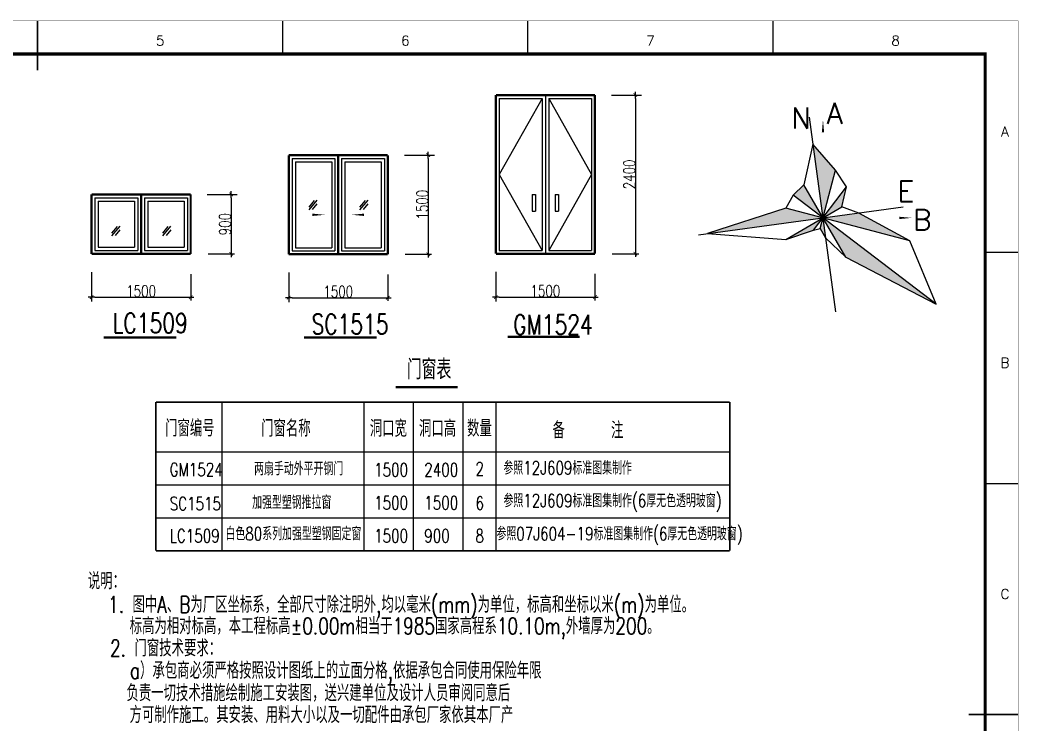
# Model space of a CAD drawing. Extents: x 38792 to 68517, y 3084 to 24109.
# Drawn here: x 53388 to 68517, y 13454 to 24109 of the extents above; entities that cross this region are included whole.
import ezdxf
from ezdxf.enums import TextEntityAlignment as Align

# ---------------------------------------------------------------- set-up
doc = ezdxf.new("R2010")
doc.units = 0
doc.header["$LTSCALE"] = 300
doc.header["$MEASUREMENT"] = 0
doc.header["$PDMODE"] = 34
doc.header["$PDSIZE"] = 3
doc.layers.get('0').update_dxf_attribs({"color": 8, "linetype": 'CONTINUOUS'})
doc.layers.get('DEFPOINTS').update_dxf_attribs({"color": 8, "linetype": 'CONTINUOUS'})
for name, color, linetype in [('CON2', 8, 'CONTINUOUS'), ('PUB_TEXT', 8, 'CONTINUOUS'), ('TEXT', 8, 'CONTINUOUS'), ('图框', 8, 'CONTINUOUS'), ('实线层', 8, 'CONTINUOUS'), ('说明文字', 8, 'CONTINUOUS')]:
    doc.layers.add(name, color=color, linetype=linetype)
doc.styles.add('_SIMPLEX', font='geditxt.shx', dxfattribs={"width": 0.8, "bigfont": 'hztxt1.shx'})
doc.styles.add('HZ1', font='geditxt.shx', dxfattribs={"width": 0.75, "bigfont": 'hztxt1.shx'})
doc.styles.add('hz2', font='geditxt.shx', dxfattribs={"width": 0.72, "bigfont": 'hztxt1.shx'})
doc.styles.add('Hztxt', font='geditxt.shx', dxfattribs={"width": 0.7, "height": 5, "bigfont": 'hztxt1.shx'})
doc.styles.get("Standard").update_dxf_attribs({"font": 'geditxt.shx'})
doc.styles.add('TK', font='geditxt.shx', dxfattribs={"width": 0.75, "bigfont": 'hztxt1.shx'})
doc.styles.add('TSSD_Rein', font='geditxt.shx', dxfattribs={"width": 0.7, "bigfont": 'hztxt1.shx'})
doc.styles.add('黑体', font='geditxt.shx', dxfattribs={"bigfont": 'hztxt1.shx'})
doc.dimstyles.get("Standard").update_dxf_attribs({"dimtxt": 0.18, "dimasz": 0.18, "dimexe": 0.18, "dimexo": 0.0625, "dimgap": 0.09, "dimtad": 0, "dimtih": 1, "dimtoh": 1, "dimdec": 4, "dimzin": 0, "dimdsep": 46, "dimtxsty": 'Standard', "dimcen": 0.09, "dimadec": 0, "dimazin": 0, "dimtfac": 1, "dimtdec": 4, "dimtofl": 0, "dimtmove": 0, "dimatfit": 3, "dimfxl": 0, "dimtolj": 1, "dimtzin": 0, "dimarcsym": 0})

# ---------------------------------------------------------------- blocks, each defined once
blk = doc.blocks.new('SGTICK')
blk.add_line((-1, 0), (1, 0))
at = {"const_width": 0.25}
blk.add_lwpolyline([(-0.53, -0.53), (0.53, 0.53)], dxfattribs=at)
blk = doc.blocks.new('*D49')
at = {"layer": 'CON2', "color": 0, "lineweight": -2, "transparency": 16777216}
for p, q in [((58958, 20256), (58958, 19856)), ((57508, 19906), (58908, 19906))]:
    blk.add_line(p, q, dxfattribs=at)
at = {"layer": 'DEFPOINTS', "color": 0, "transparency": 16777216}
for p in [(57458, 20406), (58958, 20406), (58958, 19906)]:
    blk.add_point(p, dxfattribs=at)
at = {"layer": 'CON2', "color": 0, "lineweight": -2, "transparency": 16777216, "xscale": 50, "yscale": 50, "zscale": 50, "rotation": 180}
blk.add_blockref('SGTICK', (57458, 19906), dxfattribs=at)
at = {"layer": 'CON2', "color": 0, "lineweight": -2, "transparency": 16777216, "xscale": 50, "yscale": 50, "zscale": 50}
blk.add_blockref('SGTICK', (58958, 19906), dxfattribs=at)
at = {"layer": 'CON2', "color": 0, "transparency": 16777216, "insert": (58208, 19998), "char_height": 175, "attachment_point": 5, "style": 'HZ1'}
blk.add_mtext('\\A1;1500', dxfattribs=at)
blk = doc.blocks.new('*D50')
at = {"layer": 'CON2', "color": 0, "lineweight": -2, "transparency": 16777216}
for p, q in [((59572, 22013), (59572, 20613)), ((59222, 20563), (59622, 20563))]:
    blk.add_line(p, q, dxfattribs=at)
at = {"layer": 'DEFPOINTS', "color": 0, "transparency": 16777216}
for p in [(59072, 22063), (59072, 20563), (59572, 20563)]:
    blk.add_point(p, dxfattribs=at)
at = {"layer": 'CON2', "color": 0, "lineweight": -2, "transparency": 16777216, "xscale": 50, "yscale": 50, "zscale": 50}
for p, rotation in [((59572, 22063), 90), ((59572, 20563), 270)]:
    blk.add_blockref('SGTICK', p, dxfattribs=dict(at, rotation=rotation))
at = {"layer": 'CON2', "color": 0, "transparency": 16777216, "insert": (59480, 21313), "char_height": 175, "attachment_point": 5, "rotation": 90, "style": 'HZ1'}
blk.add_mtext('\\A1;1500', dxfattribs=at)
blk = doc.blocks.new('*D51')
at = {"layer": 'CON2', "color": 0, "lineweight": -2, "transparency": 16777216}
for p, q in [((56586, 21419), (56586, 20619)), ((56236, 20569), (56636, 20569))]:
    blk.add_line(p, q, dxfattribs=at)
at = {"layer": 'DEFPOINTS', "color": 0, "transparency": 16777216}
for p in [(56086, 21469), (56086, 20569), (56586, 20569)]:
    blk.add_point(p, dxfattribs=at)
at = {"layer": 'CON2', "color": 0, "lineweight": -2, "transparency": 16777216, "xscale": 50, "yscale": 50, "zscale": 50}
for p, rotation in [((56586, 21469), 90), ((56586, 20569), 270)]:
    blk.add_blockref('SGTICK', p, dxfattribs=dict(at, rotation=rotation))
at = {"layer": 'CON2', "color": 0, "transparency": 16777216, "insert": (56494, 21019), "char_height": 175, "attachment_point": 5, "rotation": 90, "style": 'HZ1'}
blk.add_mtext('\\A1;900', dxfattribs=at)
blk = doc.blocks.new('*D52')
at = {"layer": 'CON2', "color": 0, "lineweight": -2, "transparency": 16777216}
for p, q in [((55973, 20262), (55973, 19862)), ((54523, 19912), (55923, 19912))]:
    blk.add_line(p, q, dxfattribs=at)
at = {"layer": 'DEFPOINTS', "color": 0, "transparency": 16777216}
for p in [(54473, 20412), (55973, 20412), (55973, 19912)]:
    blk.add_point(p, dxfattribs=at)
at = {"layer": 'CON2', "color": 0, "lineweight": -2, "transparency": 16777216, "xscale": 50, "yscale": 50, "zscale": 50, "rotation": 180}
blk.add_blockref('SGTICK', (54473, 19912), dxfattribs=at)
at = {"layer": 'CON2', "color": 0, "lineweight": -2, "transparency": 16777216, "xscale": 50, "yscale": 50, "zscale": 50}
blk.add_blockref('SGTICK', (55973, 19912), dxfattribs=at)
at = {"layer": 'CON2', "color": 0, "transparency": 16777216, "insert": (55223, 20004), "char_height": 175, "attachment_point": 5, "style": 'HZ1'}
blk.add_mtext('\\A1;1500', dxfattribs=at)
blk = doc.blocks.new('*D53')
at = {"layer": 'CON2', "color": 0, "lineweight": -2, "transparency": 16777216}
for p, q in [((62095, 20265), (62095, 19865)), ((60645, 19915), (62045, 19915))]:
    blk.add_line(p, q, dxfattribs=at)
at = {"layer": 'DEFPOINTS', "color": 0, "transparency": 16777216}
for p in [(60595, 20415), (62095, 20415), (62095, 19915)]:
    blk.add_point(p, dxfattribs=at)
at = {"layer": 'CON2', "color": 0, "lineweight": -2, "transparency": 16777216, "xscale": 50, "yscale": 50, "zscale": 50, "rotation": 180}
blk.add_blockref('SGTICK', (60595, 19915), dxfattribs=at)
at = {"layer": 'CON2', "color": 0, "lineweight": -2, "transparency": 16777216, "xscale": 50, "yscale": 50, "zscale": 50}
blk.add_blockref('SGTICK', (62095, 19915), dxfattribs=at)
at = {"layer": 'CON2', "color": 0, "transparency": 16777216, "insert": (61345, 20007), "char_height": 175, "attachment_point": 5, "style": 'HZ1'}
blk.add_mtext('\\A1;1500', dxfattribs=at)
blk = doc.blocks.new('*D54')
at = {"layer": 'CON2', "color": 0, "lineweight": -2, "transparency": 16777216}
for p, q in [((62708, 22922), (62708, 20622)), ((62358, 20572), (62758, 20572))]:
    blk.add_line(p, q, dxfattribs=at)
at = {"layer": 'DEFPOINTS', "color": 0, "transparency": 16777216}
for p in [(62208, 22972), (62208, 20572), (62708, 20572)]:
    blk.add_point(p, dxfattribs=at)
at = {"layer": 'CON2', "color": 0, "lineweight": -2, "transparency": 16777216, "xscale": 50, "yscale": 50, "zscale": 50}
for p, rotation in [((62708, 22972), 90), ((62708, 20572), 270)]:
    blk.add_blockref('SGTICK', p, dxfattribs=dict(at, rotation=rotation))
at = {"layer": 'CON2', "color": 0, "transparency": 16777216, "insert": (62616, 21772), "char_height": 175, "attachment_point": 5, "rotation": 90, "style": 'HZ1'}
blk.add_mtext('\\A1;2400', dxfattribs=at)
blk = doc.blocks.new('GEDI_WK_A2')
at = {"color": 3}
for p, q in [((297, 410), (297, 420)), ((371.25, 410), (371.25, 420)), ((445.5, 410), (445.5, 420)), ((519.75, 410), (519.75, 420)), ((584, 350), (594, 350)), ((584, 280), (594, 280)), ((584, 210), (594, 210))]:
    blk.add_line(p, q, dxfattribs=at)
for points, const_width in [([(0, 0), (594, 0), (594, 420), (0, 420)], 0.1), ([(25, 10), (584, 10), (584, 410), (25, 410)], 1)]:
    blk.add_lwpolyline(points, close=True, dxfattribs=dict(at, const_width=const_width))
at = {"color": 3, "const_width": 0.5}
for points in [[(297, 405), (297, 420)], [(579, 210), (594, 210)]]:
    blk.add_lwpolyline(points, dxfattribs=at)
at = {"color": 3}
for s, p in [('5', (334.12, 414)), ('6', (408.38, 414)), ('7', (482.62, 414)), ('8', (556.88, 414))]:
    blk.add_text(s, height=3, dxfattribs=at).set_placement(p, align=Align.MIDDLE)
for s, p in [('A', (590, 385)), ('B', (590, 315)), ('C', (590, 245))]:
    blk.add_text(s, height=3, dxfattribs=at).set_placement(p, align=Align.CENTER)
blk = doc.blocks.new('CEEC_TK_A2')
blk.add_blockref('GEDI_WK_A2', (0, 0))
at = {"style": 'TK', "width": 0.85}
for tag, height, p in [('PROJECTNAME', 4.75, (529, 44)), ('PHASE', 4, (571, 44)), ('DRAWINGNAME', 4.75, (539, 31))]:
    blk.add_attdef(tag, text='', height=height, dxfattribs=at).set_placement(p, align=Align.MIDDLE_CENTER)
for tag, p, height in [('APPROVE', (416, 32.75), 3.5), ('DESIGN', (461, 32.75), 3.5), ('REVIEW1', (416, 25.75), 3.5), ('DRAW', (461, 25.75), 3.5), ('REVIEW2', (416, 18.75), 3.5), ('PROPORTION', (461, 18.75), 3.5), ('DRAWINGNUMBER', (511, 18.5), 4), ('CHECK', (416, 11.75), 3.5), ('DATE', (461, 11.75), 3.5), ('VERSION', (577, 11.75), 3.5)]:
    blk.add_attdef(tag, p, '', height=height, dxfattribs=at)

msp = doc.modelspace()

# ---------------------------------------------------------------- hatches: boundary and pattern name
at = {"layer": '说明文字'}
h = msp.add_hatch(color=256, dxfattribs=at)
h.paths.add_polyline_path([(65548.60021, 21113.61969), (65895.32383, 20518.19487), (67260.69775, 19809.95523)])
h.paths.add_polyline_path([(66092.02084, 21187.21666), (65548.60021, 21113.61969), (66866.20019, 20765.80964)])
h.paths.add_polyline_path([(65904.87752, 21581.51732), (65548.60021, 21113.61969), (65833.89515, 21279.75064)])
h.paths.add_polyline_path([(65738.80238, 21834.15772), (65397.29425, 22230.82291), (65548.60021, 21113.61969)])
h.paths.add_polyline_path([(65258.43756, 21611.91294), (65094.87861, 21459.10276), (65548.60021, 21113.61969)])
h.paths.add_polyline_path([(64983.77597, 21262.71771), (63799.66027, 20876.75586), (65548.60021, 21113.61969)])
h.paths.add_polyline_path([(65548.60021, 21113.61969), (64987.20843, 20786.71395), (65405.54967, 20925.75196)])
h.paths.add_polyline_path([(65548.60021, 21113.61969), (65505.56861, 20950.60415), (65589.17388, 20814.03445)])
h = msp.add_hatch(color=256, dxfattribs=at)
h.paths.add_polyline_path([(65548.60021, 21113.61969), (65895.32383, 20518.19487), (67260.69775, 19809.95523)])
h.paths.add_polyline_path([(66092.02084, 21187.21666), (65548.60021, 21113.61969), (66866.20019, 20765.80964)])
h.paths.add_polyline_path([(65904.87752, 21581.51732), (65548.60021, 21113.61969), (65833.89515, 21279.75064)])
h.paths.add_polyline_path([(65738.80238, 21834.15772), (65397.29425, 22230.82291), (65548.60021, 21113.61969)])
h.paths.add_polyline_path([(65258.43756, 21611.91294), (65094.87861, 21459.10276), (65548.60021, 21113.61969)])
h.paths.add_polyline_path([(64983.77597, 21262.71771), (63799.66027, 20876.75586), (65548.60021, 21113.61969)])
h.paths.add_polyline_path([(65548.60021, 21113.61969), (64987.20843, 20786.71395), (65405.54967, 20925.75196)])
h.paths.add_polyline_path([(65548.60021, 21113.61969), (65505.56861, 20950.60415), (65589.17388, 20814.03445)])

# ---------------------------------------------------------------- linework, layer by layer
at = {"layer": 'CON2', "color": 0}
for p, q in [((62345.73197, 22971.54958), (62799.76992, 22971.54958)), ((59209.30798, 22062.68154), (59663.34593, 22062.68154)), ((56223.84532, 21468.75854), (56677.88327, 21468.75854)), ((54472.78259, 20292.65187), (54472.78259, 19846.31493)), ((57458.24525, 20286.57487), (57458.24525, 19840.23793)), ((60594.66923, 20295.44291), (60594.66923, 19849.10597)), ((56445.4559, 18325.082), (56445.4559, 16075.082)), ((58593.95101, 18325.082), (58593.95101, 16075.082)), ((59343.95101, 18325.082), (59343.95101, 16075.082)), ((60093.95101, 18325.082), (60093.95101, 16075.082)), ((60593.95101, 18325.082), (60593.95101, 16075.082)), ((55445.4559, 17575.082), (64137.33832, 17575.082)), ((55445.4559, 17075.082), (64137.33832, 17075.082)), ((55445.4559, 16575.082), (64137.33832, 16575.082))]:
    msp.add_line(p, q, dxfattribs=at)
for points in [[(65548.60021, 22409.1432, 35, 0, 0), (65548.60021, 22599.71191, 0, 0, 0), (65548.60021, 21252.81346, 0, 0, 0)], [(57816.79696, 21160.31776, 35, 0, 0), (58007.36566, 21160.31776, 0, 0, 0), (57614.56067, 21160.31776, 0, 0, 0)], [(58599.69354, 21160.31776, 35, 0, 0), (58409.12484, 21160.31776, 0, 0, 0), (58801.92983, 21160.31776, 0, 0, 0)], [(66704.92995, 21113.61969, 35, 0, 0), (66895.49866, 21113.61969, 0, 0, 0), (65548.60021, 21113.61969, 0, 0, 0)]]:
    msp.add_lwpolyline(points, format="xyseb", dxfattribs=at)
for points, const_width in [([(54653.58276, 19302.63639), (55754.88345, 19302.63639)], 35), ([(57688.48287, 19301.66709), (58789.78356, 19301.66709)], 35), ([(60772.35232, 19313.97271), (61862.63453, 19313.97271)], 35), ([(59077.46313, 18551.43855), (60017.04303, 18551.43855)], 35), ([(55445.4559, 18325.082), (55445.4559, 16075.082)], 25), ([(55445.4559, 18325.082), (64137.33832, 18325.082)], 25), ([(64137.33832, 18325.082), (64137.33832, 16075.082)], 25), ([(55445.4559, 16075.082), (64137.33832, 16075.082)], 25)]:
    msp.add_lwpolyline(points, dxfattribs=dict(at, const_width=const_width))
at = {"layer": '图框'}
for p, q in [((65741.39758, 19690.05483), (65342.35075, 22636.51123)), ((65505.56861, 20950.60415), (65738.80238, 21834.15772)), ((65505.56861, 20950.60415), (65738.80238, 21834.15772)), ((65895.32383, 20518.19487), (65258.43756, 21611.91294)), ((65895.32383, 20518.19487), (65258.43756, 21611.91294)), ((65405.54967, 20925.75196), (65904.87752, 21581.51732)), ((65405.54967, 20925.75196), (65904.87752, 21581.51732)), ((67260.69775, 19809.95523), (65094.87861, 21459.10276)), ((67260.69775, 19809.95523), (65094.87861, 21459.10276)), ((63662.24354, 20858.14513), (66765.05036, 21278.36693)), ((63662.24354, 20858.14513), (66765.05036, 21278.36693)), ((66866.20019, 20765.80964), (64983.77597, 21262.71771)), ((66866.20019, 20765.80964), (64983.77597, 21262.71771)), ((64987.20843, 20786.71395), (65833.89515, 21279.75064)), ((64987.20843, 20786.71395), (65833.89515, 21279.75064))]:
    msp.add_line(p, q, dxfattribs=at)
msp.add_lwpolyline([(65397.29425, 22230.82291), (65258.43756, 21611.91294), (65094.87861, 21459.10276), (64983.77597, 21262.71771), (63799.66027, 20876.75586), (64987.20843, 20786.71395), (65405.54967, 20925.75196), (65505.56861, 20950.60415), (65589.17388, 20814.03445), (65895.32383, 20518.19487), (67260.69775, 19809.95523), (66866.20019, 20765.80964), (66092.02084, 21187.21666), (65833.89515, 21279.75064), (65904.87752, 21581.51732), (65738.80238, 21834.15772)], close=True, dxfattribs=at)
msp.add_lwpolyline([(65397.29425, 22230.82291), (65258.43756, 21611.91294), (65094.87861, 21459.10276), (64983.77597, 21262.71771), (63799.66027, 20876.75586), (64987.20843, 20786.71395), (65405.54967, 20925.75196), (65505.56861, 20950.60415), (65589.17388, 20814.03445), (65895.32383, 20518.19487), (67260.69775, 19809.95523), (66866.20019, 20765.80964), (66092.02084, 21187.21666), (65833.89515, 21279.75064), (65904.87752, 21581.51732), (65738.80238, 21834.15772)], close=True, dxfattribs=at)
at = {"layer": '实线层', "color": 2, "linetype": 'ByBlock'}
for p, q in [((60644.66923, 22921.54958), (60644.66923, 20621.54958)), ((60644.66923, 22921.54958), (61294.66923, 22921.54958)), ((61294.66923, 22921.54958), (60644.66923, 21771.54958)), ((61294.66923, 22921.54958), (61294.66923, 20621.54958)), ((61344.66923, 22971.54958), (61344.66923, 20571.54958)), ((61394.66923, 22921.54958), (62044.66923, 22921.54958)), ((61394.66923, 22921.54958), (61394.66923, 20621.54958)), ((61394.66923, 22921.54958), (62044.66923, 21771.54958)), ((62044.66923, 22921.54958), (62044.66923, 20621.54958)), ((57508.24525, 22012.68154), (57508.24525, 20612.68154)), ((57508.24525, 22012.68154), (58158.24525, 22012.68154)), ((57558.24525, 21962.68154), (57558.24525, 20662.68154)), ((57558.24525, 21962.68154), (58108.24525, 21962.68154)), ((58108.24525, 21962.68154), (58108.24525, 20662.68154)), ((58158.24525, 22012.68154), (58158.24525, 20612.68154)), ((58258.24525, 22012.68154), (58258.24525, 20612.68154)), ((58258.24525, 22012.68154), (58908.24525, 22012.68154)), ((58308.24525, 21962.68154), (58308.24525, 20662.68154)), ((58308.24525, 21962.68154), (58858.24525, 21962.68154)), ((58858.24525, 21962.68154), (58858.24525, 20662.68154)), ((58908.24525, 22012.68154), (58908.24525, 20612.68154)), ((60644.66923, 21771.54958), (61294.66923, 20621.54958)), ((62044.66923, 21771.54958), (61394.66923, 20621.54958)), ((54522.78259, 21418.75854), (54522.78259, 20618.75854)), ((54522.78259, 21418.75854), (55172.78259, 21418.75854)), ((54572.78259, 21368.75854), (54572.78259, 20668.75854)), ((54572.78259, 21368.75854), (55122.78259, 21368.75854)), ((55122.78259, 21368.75854), (55122.78259, 20668.75854)), ((55172.78259, 21418.75854), (55172.78259, 20618.75854)), ((55272.78259, 21418.75854), (55272.78259, 20618.75854)), ((55272.78259, 21418.75854), (55922.78259, 21418.75854)), ((55322.78259, 21368.75854), (55322.78259, 20668.75854)), ((55322.78259, 21368.75854), (55872.78259, 21368.75854)), ((55872.78259, 21368.75854), (55872.78259, 20668.75854)), ((55922.78259, 21418.75854), (55922.78259, 20618.75854)), ((57844.00523, 21375.80509, -28.48024), (57761.04987, 21275.74383, -28.48024)), ((57884.93846, 21381.87786, -36.75667), (57761.78623, 21233.33088, -36.75667)), ((58614.00523, 21375.80509, -28.48024), (58531.04987, 21275.74383, -28.48024)), ((58654.93846, 21381.87786, -36.75667), (58531.78623, 21233.33088, -36.75667)), ((61144.66923, 21467.54958), (61144.66923, 21217.54958)), ((61144.66923, 21467.54958), (61194.66923, 21467.54958)), ((61194.66923, 21467.54958), (61194.66923, 21217.54958)), ((61494.66923, 21467.54958), (61494.66923, 21217.54958)), ((61494.66923, 21467.54958), (61544.66923, 21467.54958)), ((61544.66923, 21467.54958), (61544.66923, 21217.54958)), ((57885.61173, 21327.10033, -28.48024), (57815.28741, 21242.2747, -28.48024)), ((58655.61173, 21327.10033, -28.48024), (58585.28741, 21242.2747, -28.48024)), ((61144.66923, 21217.54958), (61194.66923, 21217.54958)), ((61494.66923, 21217.54958), (61544.66923, 21217.54958)), ((54858.54256, 20982.46329, -28.48024), (54775.58721, 20882.40204, -28.48024)), ((54899.4758, 20988.53606, -36.75667), (54776.32357, 20839.98908, -36.75667)), ((54900.14907, 20933.75854, -28.48024), (54829.82475, 20848.93291, -28.48024)), ((55628.54256, 20982.46329, -28.48024), (55545.58721, 20882.40204, -28.48024)), ((55669.4758, 20988.53606, -36.75667), (55546.32357, 20839.98908, -36.75667)), ((55670.14907, 20933.75854, -28.48024), (55599.82475, 20848.93291, -28.48024)), ((54522.78259, 20618.75854), (55172.78259, 20618.75854)), ((54572.78259, 20668.75854), (55122.78259, 20668.75854)), ((55272.78259, 20618.75854), (55922.78259, 20618.75854)), ((55322.78259, 20668.75854), (55872.78259, 20668.75854)), ((57508.24525, 20612.68154), (58158.24525, 20612.68154)), ((57558.24525, 20662.68154), (58108.24525, 20662.68154)), ((58258.24525, 20612.68154), (58908.24525, 20612.68154)), ((58308.24525, 20662.68154), (58858.24525, 20662.68154)), ((60644.66923, 20621.54958), (61294.66923, 20621.54958)), ((61394.66923, 20621.54958), (62044.66923, 20621.54958))]:
    msp.add_line(p, q, dxfattribs=at)
at = {"layer": '实线层', "color": 2, "linetype": 'ByBlock', "const_width": 35}
for points in [[(60594.66923, 22971.54958), (60594.66923, 20571.54958)], [(60594.66923, 22971.54958), (62094.66923, 22971.54958)], [(62094.66923, 22971.54958), (62094.66923, 20571.54958)], [(57458.24525, 22062.68154), (57458.24525, 20562.68154)], [(57458.24525, 22062.68154), (58958.24525, 22062.68154)], [(58208.24525, 22062.68154), (58208.24525, 20562.68154)], [(58958.24525, 22062.68154), (58958.24525, 20562.68154)], [(54472.78259, 21468.75854), (54472.78259, 20568.75854)], [(54472.78259, 21468.75854), (55972.78259, 21468.75854)], [(55222.78259, 21468.75854), (55222.78259, 20568.75854)], [(55972.78259, 21468.75854), (55972.78259, 20568.75854)], [(54472.78259, 20568.75854), (55972.78259, 20568.75854)], [(57458.24525, 20562.68154), (58958.24525, 20562.68154)], [(60594.66923, 20571.54958), (62094.66923, 20571.54958)]]:
    msp.add_lwpolyline(points, dxfattribs=at)
at = {"layer": '说明文字'}
msp.add_line((65741.39758, 19690.05483), (65342.35075, 22636.51123), dxfattribs=at)

# ---------------------------------------------------------------- block references
at = {"layer": 'CON2', "color": 0, "xscale": 50, "yscale": 50, "zscale": 50}
msp.add_blockref('CEEC_TK_A2', (38804.95372, 3096.08957), dxfattribs=at)

# ---------------------------------------------------------------- texts
at = {"layer": 'PUB_TEXT', "width": 0.75}
for s, height, style, p in [('门窗编号', 250, 'Hztxt', (55585.70256, 17804.66568)), ('门窗名称', 250, 'Hztxt', (57040.0198, 17802.81897)), ('洞口宽', 250, 'Hztxt', (58686.57802, 17801.09547)), ('洞口高', 250, 'Hztxt', (59430.79669, 17801.09547)), ('数量', 250, 'Hztxt', (60158.595, 17802.81897)), ('备     注', 250, 'Hztxt', (61452.131, 17774.82508)), ('GM1524', 200, '_SIMPLEX', (55654.59197, 17203.47317)), ('两扇手动外平开钢门', 200, '_SIMPLEX', (56933.62782, 17217.36496)), ('1500', 200, '_SIMPLEX', (58751.3356, 17201.88858)), ('2400', 200, '_SIMPLEX', (59510.54032, 17201.88858)), ('2', 200, '_SIMPLEX', (60286.21322, 17216.10242)), ('参照12J609标准图集制作', 200, '_SIMPLEX', (60708.79573, 17229.15994)), ('参照12J609标准图集制作(6厚无色透明玻窗)', 200, '_SIMPLEX', (60709.65196, 16733.93175)), ('SC1515', 200, '_SIMPLEX', (55654.59197, 16688.79111)), ('加强型塑钢推拉窗', 200, '_SIMPLEX', (56903.97201, 16708.25647)), ('1500', 200, '_SIMPLEX', (58751.3356, 16701.88858)), ('1500', 200, '_SIMPLEX', (59510.54032, 16701.88858)), ('6', 200, '_SIMPLEX', (60286.21322, 16697.33786)), ('LC1509', 200, '_SIMPLEX', (55654.59197, 16202.70247)), ('白色80系列加强型塑钢固定窗', 200, '_SIMPLEX', (56499.97014, 16233.91824)), ('1500', 200, '_SIMPLEX', (58751.3356, 16201.88858)), ('900', 200, '_SIMPLEX', (59510.54032, 16201.88858)), ('8', 200, '_SIMPLEX', (60286.21322, 16201.88858)), ('参照07J604-19标准图集制作(6厚无色透明玻窗)', 200, '_SIMPLEX', (60604.16793, 16233.82335))]:
    msp.add_text(s, height=height, dxfattribs=dict(at, style=style)).set_placement(p)
at = {"layer": 'TEXT', "ltscale": 99, "style": 'TSSD_Rein', "width": 0.75}
for s, p in [('说明：', (54415.28463, 15493.144)), ('    2. 门窗技术要求：', (54193.12429, 14477.13767)), ('      a）承包商必须严格按照设计图纸上的立面分格,依据承包合同使用保险年限', (54215.33923, 14137.98349)), ('负责一切技术措施绘制施工安装图，送兴建单位及设计人员审阅同意后', (55000.37533, 13798.27091)), ('   方可制作施工。其安装、用料大小以及一切配件由承包厂家依其本厂产', (54627.61878, 13467.23225))]:
    msp.add_text(s, height=250, dxfattribs=at).set_placement(p)
for s, p in [('1. 图中A、B为厂区坐标系，全部尺寸除注明外,均以毫米(mm)为单位，标高和坐标以米(m)为单位。', (54722.84165, 15261.62186)), ('标高为相对标高，本工程标高%%P0.00m相当于1985国家高程系10.10m,外墙厚为200。', (55049.42372, 14936.84097))]:
    msp.add_text(s, height=250, dxfattribs=at).set_placement(p, align=Align.MIDDLE_LEFT)
at = {"layer": '图框', "style": '黑体'}
for s, p in [('A', (65603.87911, 22539.19857)), ('N', (65066.09568, 22466.8766)), ('E', (66673.21063, 21359.98583)), ('B', (66909.55153, 20927.69701))]:
    msp.add_text(s, height=315, dxfattribs=at).set_placement(p)
at = {"layer": '说明文字', "style": 'hz2', "width": 0.75}
for s, p in [('LC1509', (54790.43449, 19371.47398)), ('SC1515', (57802.92648, 19355.42806)), ('GM1524  ', (60856.62276, 19347.94585)), ('门窗表', (59246.30964, 18669.9509))]:
    msp.add_text(s, height=300, dxfattribs=at).set_placement(p)

# ---------------------------------------------------------------- dimensions: what is measured, and where the dimension line sits
at = {"layer": 'CON2', "color": 0}
for base, p1, p2, picture, middle in [((62707.95446, 20571.54958), (62207.95446, 22971.54958), (62207.95446, 20571.54958), '*D54', (62615.95446, 21771.54958)), ((59571.53048, 20562.68154), (59071.53048, 22062.68154), (59071.53048, 20562.68154), '*D50', (59479.53048, 21312.68154)), ((56586.06782, 20568.75854), (56086.06782, 21468.75854), (56086.06782, 20568.75854), '*D51', (56494.06782, 21018.75854))]:
    dim = msp.add_linear_dim(base=base, p1=p1, p2=p2, angle=90, dimstyle='Standard', override={"dimscale": 50, "dimtxt": 3.5, "dimasz": 1, "dimexe": 1, "dimexo": 3, "dimtad": 1, "dimtih": 0, "dimtoh": 0, "dimzin": 8, "dimtxsty": 'HZ1', "dimblk": 'SGTICK', "dimblk1": 'SGTICK', "dimblk2": 'SGTICK', "dimsah": 1, "dimcen": 1, "dimse1": 1, "dimtix": 1, "dimtofl": 1, "dimtmove": 2, "dimtzin": 8}, dxfattribs=at)
    dim.commit()
    dim.dimension.update_dxf_attribs({"geometry": picture, "text_midpoint": middle})
for base, p1, p2, picture, middle in [((55972.78259, 19911.99119), (54472.78259, 20411.99119), (55972.78259, 20411.99119), '*D52', (55222.78259, 20003.99119)), ((58958.24525, 19905.91419), (57458.24525, 20405.91419), (58958.24525, 20405.91419), '*D49', (58208.24525, 19997.91419)), ((62094.66923, 19914.78223), (60594.66923, 20414.78223), (62094.66923, 20414.78223), '*D53', (61344.66923, 20006.78223))]:
    dim = msp.add_linear_dim(base=base, p1=p1, p2=p2, dimstyle='Standard', override={"dimscale": 50, "dimtxt": 3.5, "dimasz": 1, "dimexe": 1, "dimexo": 3, "dimtad": 1, "dimtih": 0, "dimtoh": 0, "dimzin": 8, "dimtxsty": 'HZ1', "dimblk": 'SGTICK', "dimblk1": 'SGTICK', "dimblk2": 'SGTICK', "dimsah": 1, "dimcen": 1, "dimse1": 1, "dimtix": 1, "dimtofl": 1, "dimtmove": 2, "dimtzin": 8}, dxfattribs=at)
    dim.commit()
    dim.dimension.update_dxf_attribs({"geometry": picture, "text_midpoint": middle})

doc.saveas('drawing.dxf')
